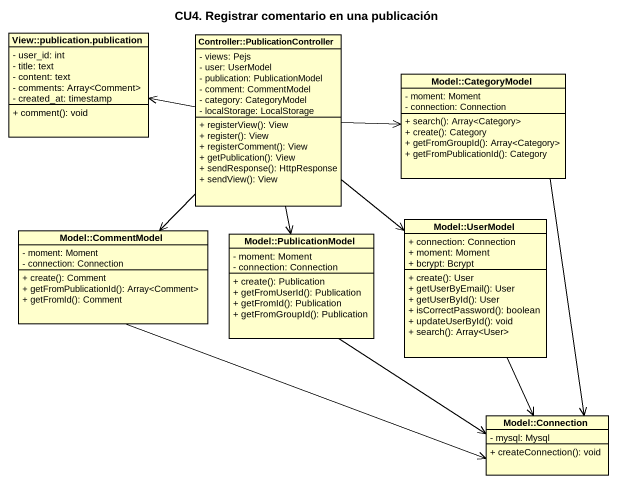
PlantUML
@startuml
title CU4. Registrar comentario en una publicación
hide circle
hide empty members
skinparam classAttributeIconSize 0
class "View::publication.publication" as View_publication_publication {
  - user_id: int
  - title: text
  - content: text
  - comments: Array<Comment>
  - created_at: timestamp
  + comment(): void
}
class "Controller::PublicationController" as Controller {
  - views: Pejs
  - user: UserModel
  - publication: PublicationModel
  - comment: CommentModel
  - category: CategoryModel
  - localStorage: LocalStorage
  + registerView(): View
  + register(): View
  + registerComment(): View
  + getPublication(): View
  + sendResponse(): HttpResponse
  + sendView(): View
}
class "Model::CategoryModel" as Model_CategoryModel {
  - moment: Moment
  - connection: Connection
  + search(): Array<Category>
  + create(): Category
  + getFromGroupId(): Array<Category>
  + getFromPublicationId(): Category
}
class "Model::UserModel" as Model_UserModel {
  + connection: Connection
  + moment: Moment
  + bcrypt: Bcrypt
  + create(): User
  + getUserByEmail(): User
  + getUserById(): User
  + isCorrectPassword(): boolean
  + updateUserById(): void
  + search(): Array<User>
}
class "Model::CommentModel" as Model_CommentModel {
  - moment: Moment
  - connection: Connection
  + create(): Comment
  + getFromPublicationId(): Array<Comment>
  + getFromId(): Comment
}
class "Model::PublicationModel" as Model_PublicationModel {
  - moment: Moment
  - connection: Connection
  + create(): Publication
  + getFromUserId(): Publication
  + getFromId(): Publication
  + getFromGroupId(): Publication
}
class "Model::Connection" as Model_Connection {
  - mysql: Mysql
  + createConnection(): void
}
Controller -left-> View_publication_publication
Controller -right-> Model_CategoryModel
Controller --> Model_UserModel
Controller --> Model_CommentModel
Controller --> Model_PublicationModel
Model_CategoryModel --> Model_Connection
Model_UserModel --> Model_Connection
Model_CommentModel -right-> Model_Connection
Model_PublicationModel --> Model_Connection
@enduml
